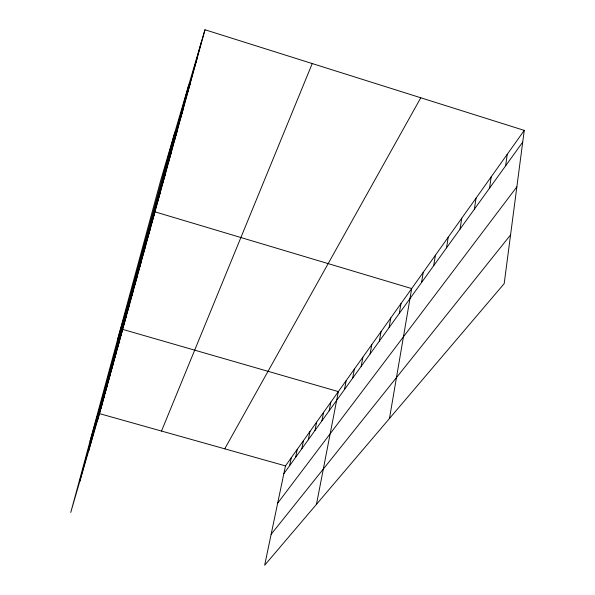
<?xml version="1.0" encoding="UTF-8"?>
<svg xmlns="http://www.w3.org/2000/svg" width="595" height="595" viewBox="0 0 595 595"><rect width="100%" height="100%" fill="white"/><g stroke="black" fill="none" stroke-linecap="round" stroke-linejoin="round"><path stroke-width="0.89" d="M524.255 130.394L504.188 283.622L264.649 565.25L285.481 465.892L524.255 130.394L204.985 29.75L160.799 180.025L70.746 512.459L99.499 413.629L204.985 29.75M505.638 165.812L507.215 154.343M489.559 188.132L491.173 176.886M474.394 209.18L476.037 198.15M460.076 229.06L461.742 218.231M446.533 247.862L448.214 237.241M433.703 265.675L435.399 255.248M421.528 282.573L423.238 272.339M389.472 418.501L411.68 288.575L154.953 211.835L117.379 340.288M399.275 313.453L401 303.584M389.085 327.6L390.811 317.894M379.357 341.106L381.083 331.564M370.06 354.01L371.786 344.631M361.165 366.356L362.891 357.134M352.649 378.182L354.367 369.108M344.483 389.517L346.193 380.584M316.473 504.322L338.354 391.599L122.652 329.377L90.031 441.252M329.132 410.833L330.827 402.175M321.902 420.866L323.591 412.342M314.948 430.512L316.637 422.123M308.262 439.794L309.936 431.531M301.821 448.742L303.487 440.597M295.611 457.354L297.269 449.329M289.624 465.669L291.267 457.763M79.708 481.66L174.863 132.179M88.715 450.698L188.727 85.025M97.245 421.379L201.616 41.204M157.11 203.326L160.062 193.234M147.381 238.759L150.23 229.008M142.934 254.965L145.738 245.371M138.687 270.42L141.446 260.974M134.634 285.176L137.348 275.887M130.766 299.278L133.429 290.144M127.062 312.777L129.688 303.785M123.515 325.703L126.095 316.845M116.843 349.979L119.35 341.396M113.712 361.396L116.174 352.939M110.7 372.366L113.124 364.036M107.799 382.92L110.194 374.716M105.017 393.079L107.368 384.987M102.333 402.86L104.653 394.887M99.744 412.29L102.028 404.429M194.067 68.685L197.376 57.44M186.979 94.516L190.221 83.471M180.307 118.829L183.483 107.985M174.008 141.759L177.132 131.108M168.065 163.417L171.129 152.952M162.435 183.915L165.447 173.636M161.505 431.055L312.241 63.561M224.739 448.823L420.777 97.773M283.845 473.687L522.722 142.086M277.664 503.177L516.869 186.823M271.134 534.295L510.57 234.906M99.499 413.629L285.481 465.892"/></g></svg>
